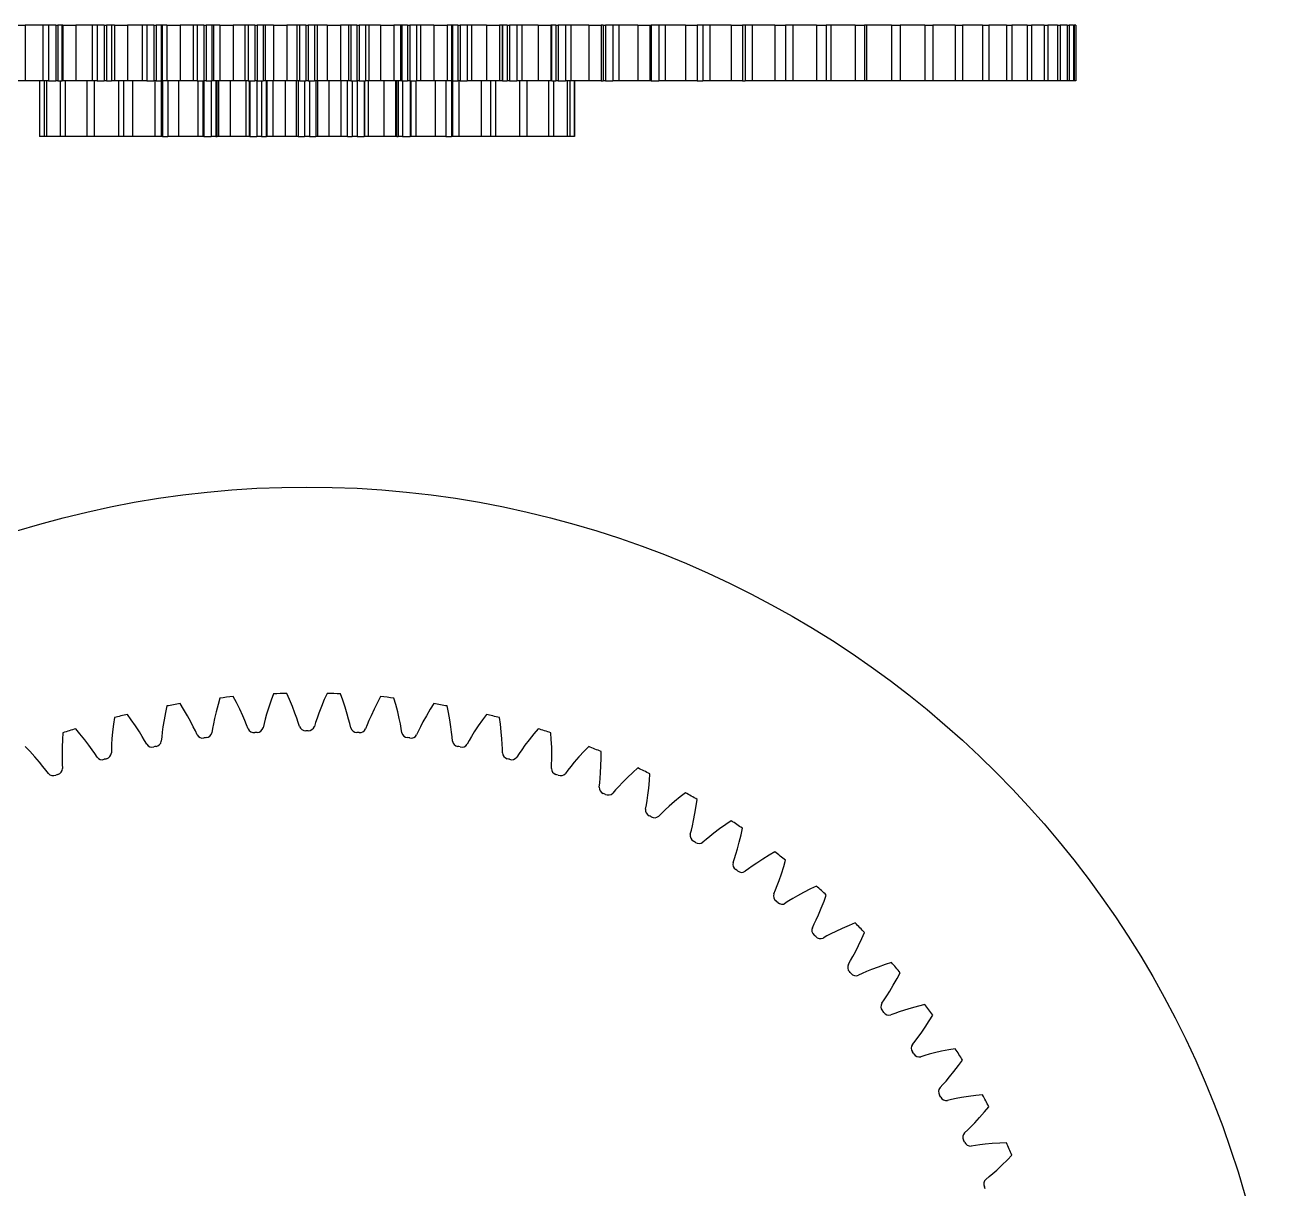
# Model space of a CAD drawing. Extents: x -49 to 4846, y -968 to 1090.
# Drawn here: x 75.4 to 301, y 90.1 to 299 of the extents above; entities that cross this region are included whole.
import ezdxf

# ---------------------------------------------------------------- set-up
doc = ezdxf.new("R2010")
doc.units = 0
doc.layers.get('0').update_dxf_attribs({"linetype": 'CONTINUOUS'})
doc.layers.add('OUTLINE', color=7, linetype='CONTINUOUS')

msp = doc.modelspace()

# ---------------------------------------------------------------- linework, layer by layer
at = {"color": 1}
for p, q in [((73.179733, 299.049135), (75.414539, 299.049135)), ((78.614457, 299.049135), (75.414539, 299.049135)), ((75.414539, 299.049135), (75.414539, 289.049135)), ((79.593181, 299.049135), (78.614457, 299.049135)), ((78.614457, 299.049135), (78.614457, 289.049135)), ((80.902694, 299.049135), (79.593181, 299.049135)), ((79.593181, 299.049135), (79.593181, 289.049135)), ((80.902694, 299.049135), (81.299018, 299.049135)), ((80.902694, 299.049135), (80.902694, 289.049135)), ((82.032748, 299.049135), (81.299018, 299.049135)), ((81.299018, 299.049135), (81.299018, 289.049135)), ((82.032749, 289.049135), (82.032748, 299.049135)), ((82.201994, 299.049135), (82.032748, 299.049135)), ((82.201994, 299.049135), (84.494341, 299.049135)), ((82.201994, 299.049135), (82.201994, 289.049135)), ((87.438107, 299.049135), (84.494341, 299.049135)), ((84.494341, 299.049135), (84.494341, 289.049135)), ((88.326492, 299.049135), (87.438107, 299.049135)), ((87.438107, 299.049135), (87.438107, 289.049135)), ((89.610875, 299.049135), (88.326492, 299.049135)), ((88.326492, 299.049135), (88.326492, 289.049135)), ((89.610875, 299.049135), (90.016296, 299.049135)), ((89.610875, 299.049135), (89.610875, 289.049135)), ((90.890846, 299.049135), (90.016296, 299.049135)), ((90.016296, 299.049135), (90.016296, 289.049135)), ((90.94152, 299.049135), (90.890846, 299.049135)), ((90.890846, 299.049135), (90.890846, 289.049135)), ((91.43759, 299.049135), (90.94152, 299.049135)), ((90.94152, 299.049135), (90.94152, 289.049135)), ((91.43759, 299.049135), (93.77631, 299.049135)), ((91.43759, 299.049135), (91.43759, 289.049135)), ((96.449582, 299.049135), (93.77631, 299.049135)), ((93.77631, 299.049135), (93.77631, 289.049135)), ((97.2433, 299.049135), (96.449582, 299.049135)), ((96.449582, 299.049135), (96.449582, 289.049135)), ((98.496296, 299.049135), (97.2433, 299.049135)), ((97.2433, 299.049135), (97.2433, 289.049135)), ((98.496296, 299.049135), (98.908839, 299.049135)), ((98.496296, 299.049135), (98.496296, 289.049135)), ((99.852701, 299.049135), (98.908839, 299.049135)), ((98.908839, 299.049135), (98.908839, 289.049135)), ((100.014538, 299.049135), (99.852701, 299.049135)), ((99.852701, 299.049135), (99.852701, 289.049135)), ((100.841527, 299.049135), (100.014538, 299.049135)), ((100.014538, 299.049135), (100.014538, 289.049135)), ((100.841527, 299.049135), (103.215225, 299.049135)), ((100.841527, 299.049135), (100.841527, 289.049135)), ((105.60498, 299.049135), (103.215225, 299.049135)), ((103.215225, 299.049135), (103.215225, 289.049135)), ((106.300164, 299.049135), (105.60498, 299.049135)), ((105.60498, 299.049135), (105.60498, 289.049135)), ((107.515669, 299.049135), (106.300164, 299.049135)), ((106.300164, 299.049135), (106.300164, 289.049135)), ((107.515669, 299.049135), (107.933323, 299.049135)), ((107.515669, 299.049135), (107.515669, 289.049135)), ((108.941899, 299.049135), (107.933323, 299.049135)), ((107.933323, 299.049135), (107.933323, 289.049135)), ((109.21411, 299.049135), (108.941899, 299.049135)), ((108.941899, 299.049135), (108.941899, 289.049135)), ((110.367989, 299.049135), (109.21411, 299.049135)), ((109.21411, 299.049135), (109.21411, 289.049135)), ((110.367989, 299.049135), (112.765101, 299.049135)), ((110.367989, 299.049135), (110.367989, 289.049135)), ((114.859696, 299.049135), (112.765101, 299.049135)), ((112.765101, 299.049135), (112.765101, 289.049135)), ((115.452959, 299.049135), (114.859696, 299.049135)), ((114.859696, 299.049135), (114.859696, 289.049135)), ((116.625051, 299.049135), (115.452959, 299.049135)), ((115.452959, 299.049135), (115.452959, 289.049135)), ((116.625051, 299.049135), (117.045782, 299.049135)), ((116.625051, 299.049135), (116.625051, 289.049135)), ((118.114158, 299.049135), (117.045782, 299.049135)), ((117.045782, 299.049135), (117.045782, 289.049135)), ((118.495417, 299.049135), (118.114158, 299.049135)), ((118.114158, 299.049135), (118.114158, 289.049135)), ((119.970565, 299.049135), (118.495417, 299.049135)), ((118.495417, 299.049135), (118.495417, 289.049135)), ((119.970565, 299.049135), (122.379413, 299.049135)), ((119.970565, 299.049135), (119.970565, 289.049135)), ((124.168642, 299.049135), (122.379413, 299.049135)), ((122.379413, 299.049135), (122.379413, 289.049135)), ((124.657094, 299.049135), (124.168642, 299.049135)), ((124.168642, 299.049135), (124.168642, 289.049135)), ((125.780062, 299.049135), (124.657094, 299.049135)), ((124.657094, 299.049135), (124.657094, 289.049135)), ((125.780062, 299.049135), (126.201821, 299.049135)), ((125.780062, 299.049135), (125.780062, 289.049135)), ((127.324792, 299.049135), (126.201821, 299.049135)), ((126.201821, 299.049135), (126.201821, 289.049135)), ((127.813241, 299.049135), (127.324792, 299.049135)), ((127.324792, 299.049135), (127.324792, 289.049135)), ((129.602471, 299.049135), (127.813241, 299.049135)), ((127.813241, 299.049135), (127.813241, 289.049135)), ((129.602471, 299.049135), (132.011319, 299.049135)), ((129.602471, 299.049135), (129.602471, 289.049135)), ((133.486467, 299.049135), (132.011319, 299.049135)), ((132.011319, 299.049135), (132.011319, 289.049135)), ((133.867728, 299.049135), (133.486467, 299.049135)), ((133.486467, 299.049135), (133.486467, 289.049135)), ((134.936102, 299.049135), (133.867728, 299.049135)), ((133.867728, 299.049135), (133.867728, 289.049135)), ((134.936102, 299.049135), (135.356833, 299.049135)), ((134.936102, 299.049135), (134.936102, 289.049135)), ((136.528927, 299.049135), (135.356833, 299.049135)), ((135.356833, 299.049135), (135.356833, 289.049135)), ((137.122188, 299.049135), (136.528927, 299.049135)), ((136.528927, 299.049135), (136.528927, 289.049135)), ((139.216782, 299.049135), (137.122188, 299.049135)), ((137.122188, 299.049135), (137.122188, 289.049135)), ((139.216782, 299.049135), (141.613895, 299.049135)), ((139.216782, 299.049135), (139.216782, 289.049135)), ((142.767774, 299.049135), (141.613895, 299.049135)), ((141.613895, 299.049135), (141.613895, 289.049135)), ((143.039986, 299.049135), (142.767774, 299.049135)), ((142.767774, 299.049135), (142.767774, 289.049135)), ((144.048561, 299.049135), (143.039986, 299.049135)), ((143.039986, 299.049135), (143.039986, 289.049135)), ((144.048561, 299.049135), (144.466215, 299.049135)), ((144.048561, 299.049135), (144.048561, 289.049135)), ((145.681723, 299.049135), (144.466215, 299.049135)), ((144.466215, 299.049135), (144.466215, 289.049135)), ((146.376904, 299.049135), (145.681723, 299.049135)), ((145.681723, 299.049135), (145.681723, 289.049135)), ((148.766659, 299.049135), (146.376904, 299.049135)), ((146.376904, 299.049135), (146.376904, 289.049135)), ((148.766659, 299.049135), (151.140357, 299.049135)), ((148.766659, 299.049135), (148.766659, 289.049135)), ((151.967346, 299.049135), (151.140357, 299.049135)), ((151.140357, 299.049135), (151.140357, 289.049135)), ((152.129184, 299.049135), (151.967346, 299.049135)), ((151.967346, 299.049135), (151.967346, 289.049135)), ((153.073045, 299.049135), (152.129184, 299.049135)), ((152.129184, 299.049135), (152.129184, 289.049135)), ((152.150139, 298.276919), (152.150139, 279.049135)), ((153.073045, 299.049135), (153.485587, 299.049135)), ((153.073045, 299.049135), (153.073045, 289.049135)), ((154.738587, 299.049135), (153.485587, 299.049135)), ((153.485587, 299.049135), (153.485587, 289.049135)), ((155.532302, 299.049135), (154.738587, 299.049135)), ((154.738587, 299.049135), (154.738587, 289.049135)), ((158.205574, 299.049135), (155.532302, 299.049135)), ((155.532302, 299.049135), (155.532302, 289.049135)), ((158.205574, 299.049135), (160.544294, 299.049135)), ((158.205574, 299.049135), (158.205574, 289.049135)), ((161.040364, 299.049135), (160.544294, 299.049135)), ((160.544294, 299.049135), (160.544294, 289.049135)), ((161.091038, 299.049135), (161.040364, 299.049135)), ((161.040364, 299.049135), (161.040364, 289.049135)), ((161.965588, 299.049135), (161.091038, 299.049135)), ((161.091038, 299.049135), (161.091038, 289.049135)), ((161.965588, 299.049135), (162.371008, 299.049135)), ((161.965588, 299.049135), (161.965588, 289.049135)), ((163.655395, 299.049135), (162.371008, 299.049135)), ((162.371008, 299.049135), (162.371008, 289.049135)), ((164.543777, 299.049135), (163.655395, 299.049135)), ((163.655395, 299.049135), (163.655395, 289.049135)), ((167.487543, 299.049135), (164.543777, 299.049135)), ((164.543777, 299.049135), (164.543777, 289.049135)), ((167.487543, 299.049135), (169.77989, 299.049135)), ((167.487543, 299.049135), (167.487543, 289.049135)), ((169.949135, 299.049135), (169.77989, 299.049135)), ((169.77989, 299.049135), (169.77989, 289.049135)), ((169.949135, 289.049135), (169.949135, 299.049135)), ((170.682866, 299.049135), (169.949135, 299.049135)), ((170.682866, 299.049135), (171.079189, 299.049135)), ((170.682866, 299.049135), (170.682866, 289.049135)), ((172.388706, 299.049135), (171.079189, 299.049135)), ((171.079189, 299.049135), (171.079189, 289.049135)), ((173.367427, 299.049135), (172.388706, 299.049135)), ((172.388706, 299.049135), (172.388706, 289.049135)), ((173.367426, 299.049135), (173.367426, 289.049135)), ((176.567345, 299.049135), (173.367427, 299.049135)), ((176.567345, 299.049135), (178.802151, 299.049135)), ((176.567345, 299.049135), (176.567345, 289.049135)), ((179.182409, 299.049135), (178.802151, 299.049135)), ((178.802151, 299.049135), (178.802151, 289.049135)), ((179.182409, 299.049135), (179.567705, 299.049135)), ((179.182409, 299.049135), (179.182409, 289.049135)), ((180.895972, 299.049135), (179.567705, 299.049135)), ((179.567705, 299.049135), (179.567705, 289.049135)), ((181.960263, 299.049135), (180.895972, 299.049135)), ((180.895972, 299.049135), (180.895972, 289.049135)), ((185.400743, 299.049135), (181.960263, 299.049135)), ((181.960263, 299.049135), (181.960263, 289.049135)), ((185.400743, 299.049135), (187.567121, 299.049135)), ((185.400743, 299.049135), (185.400743, 289.049135)), ((187.567121, 299.049135), (187.7952, 299.049135)), ((187.567121, 299.049135), (187.567121, 289.049135)), ((189.135746, 299.049135), (187.7952, 299.049135)), ((187.7952, 299.049135), (187.7952, 289.049135)), ((190.280422, 299.049135), (189.135746, 299.049135)), ((189.135746, 299.049135), (189.135746, 289.049135)), ((193.944703, 299.049135), (190.280422, 299.049135)), ((190.280422, 299.049135), (190.280422, 289.049135)), ((193.944703, 299.049135), (196.032098, 299.049135)), ((193.944703, 299.049135), (193.944703, 289.049135)), ((197.067885, 299.049135), (196.032098, 299.049135)), ((196.032098, 299.049135), (196.032098, 289.049135)), ((198.28737, 299.049135), (197.067885, 299.049135)), ((197.067885, 299.049135), (197.067885, 289.049135)), ((198.287369, 299.049135), (198.287369, 289.049135)), ((202.157599, 299.049135), (198.28737, 299.049135)), ((202.157599, 299.049135), (204.155842, 299.049135)), ((202.157599, 299.049135), (202.157599, 289.049135)), ((204.653744, 299.049135), (204.155842, 299.049135)), ((204.155842, 299.049135), (204.155842, 289.049135)), ((205.942096, 299.049135), (204.653744, 299.049135)), ((204.653744, 299.049135), (204.653744, 289.049135)), ((209.999419, 299.049135), (205.942096, 299.049135)), ((205.942096, 299.049135), (205.942096, 289.049135)), ((209.999419, 299.049135), (211.898774, 299.049135)), ((209.999419, 299.049135), (209.999419, 289.049135)), ((213.207309, 299.049135), (211.898774, 299.049135)), ((211.898774, 299.049135), (211.898774, 289.049135)), ((213.207308, 299.049135), (213.207308, 289.049135)), ((217.431958, 299.049135), (213.207309, 299.049135)), ((217.431958, 299.049135), (219.223172, 299.049135)), ((217.431958, 299.049135), (217.431958, 289.049135)), ((220.047612, 299.049135), (219.223172, 299.049135)), ((219.223172, 299.049135), (219.223172, 289.049135)), ((224.419005, 299.049135), (220.047612, 299.049135)), ((220.047612, 299.049135), (220.047612, 289.049135)), ((224.419005, 299.049135), (226.093351, 299.049135)), ((224.419005, 299.049135), (224.419005, 289.049135)), ((226.42968, 299.049135), (226.093351, 299.049135)), ((226.093351, 299.049135), (226.093351, 289.049135)), ((230.926521, 299.049135), (226.42968, 299.049135)), ((226.42968, 299.049135), (226.42968, 289.049135)), ((230.926521, 299.049135), (232.475842, 299.049135)), ((230.926521, 299.049135), (230.926521, 289.049135)), ((236.922801, 299.049135), (232.475842, 299.049135)), ((232.475842, 299.049135), (232.475842, 289.049135)), ((236.922801, 299.049135), (238.339549, 299.049135)), ((236.922801, 299.049135), (236.922801, 289.049135)), ((242.378632, 299.049135), (238.339549, 299.049135)), ((238.339549, 299.049135), (238.339549, 289.049135)), ((242.378632, 299.049135), (243.655905, 299.049135)), ((242.378632, 299.049135), (242.378632, 289.049135)), ((247.267435, 299.049135), (243.655905, 299.049135)), ((243.655905, 299.049135), (243.655905, 289.049135)), ((247.267435, 299.049135), (248.399009, 299.049135)), ((247.267435, 299.049135), (247.267435, 289.049135)), ((251.56539, 299.049135), (248.399009, 299.049135)), ((248.399009, 299.049135), (248.399009, 289.049135)), ((251.56539, 299.049135), (252.545754, 299.049135)), ((251.56539, 299.049135), (251.56539, 289.049135)), ((255.251559, 299.049135), (252.545754, 299.049135)), ((252.545754, 299.049135), (252.545754, 289.049135)), ((255.251559, 299.049135), (256.075936, 299.049135)), ((255.251559, 299.049135), (255.251559, 289.049135)), ((258.307984, 299.049135), (256.075936, 299.049135)), ((256.075936, 299.049135), (256.075936, 289.049135)), ((258.307984, 299.049135), (258.972357, 299.049135)), ((258.307984, 299.049135), (258.307984, 289.049135)), ((260.719773, 299.049135), (258.972357, 299.049135)), ((258.972357, 299.049135), (258.972357, 289.049135)), ((260.719773, 299.049135), (261.220906, 299.049135)), ((260.719773, 299.049135), (260.719773, 289.049135)), ((262.475177, 299.049135), (261.220906, 299.049135)), ((261.220906, 299.049135), (261.220906, 289.049135)), ((262.475177, 299.049135), (262.810628, 299.049135)), ((262.475177, 299.049135), (262.475177, 289.049135)), ((263.565643, 299.049135), (262.810628, 299.049135)), ((262.810628, 299.049135), (262.810628, 289.049135)), ((263.565643, 299.049135), (263.733778, 299.049135)), ((263.565643, 299.049135), (263.565643, 289.049135)), ((263.985859, 299.049135), (263.733778, 299.049135)), ((263.733778, 299.049135), (263.733778, 289.049135)), ((263.985859, 299.049135), (263.991122, 299.049135)), ((263.985859, 299.049135), (263.985859, 289.049135)), ((263.991122, 299.049135), (263.991122, 289.049135)), ((75.414539, 289.049135), (73.179733, 289.049135)), ((78.614457, 289.049135), (75.414539, 289.049135)), ((77.987909, 289.049135), (77.987909, 279.049135)), ((77.987909, 289.049135), (77.987909, 279.049135)), ((78.000629, 289.049135), (78.000629, 279.049135)), ((78.000629, 289.049135), (78.000629, 279.049135)), ((79.593181, 289.049135), (78.614457, 289.049135)), ((78.8196, 289.049135), (78.8196, 279.049135)), ((78.8196, 289.049135), (78.8196, 279.049135)), ((79.279064, 289.049135), (79.279064, 279.049135)), ((79.279064, 289.049135), (79.279064, 279.049135)), ((79.593181, 289.049135), (80.902694, 289.049135)), ((81.299018, 289.049135), (80.902694, 289.049135)), ((81.299018, 289.049135), (82.032749, 289.049135)), ((81.700185, 289.049135), (81.700185, 279.049135)), ((81.700185, 289.049135), (81.700185, 279.049135)), ((82.201994, 289.049135), (82.032749, 289.049135)), ((84.494341, 289.049135), (82.201994, 289.049135)), ((82.599033, 289.049135), (82.599033, 279.049135)), ((82.599033, 289.049135), (82.599033, 279.049135)), ((87.438107, 289.049135), (84.494341, 289.049135)), ((86.516489, 289.049135), (86.516489, 279.049135)), ((86.516489, 289.049135), (86.516489, 279.049135)), ((88.326492, 289.049135), (87.438107, 289.049135)), ((87.815436, 289.049135), (87.815436, 279.049135)), ((87.815436, 289.049135), (87.815436, 279.049135)), ((88.326492, 289.049135), (89.610875, 289.049135)), ((90.016296, 289.049135), (89.610875, 289.049135)), ((90.016296, 289.049135), (90.890846, 289.049135)), ((90.94152, 289.049135), (90.890846, 289.049135)), ((91.43759, 289.049135), (90.94152, 289.049135)), ((93.77631, 289.049135), (91.43759, 289.049135)), ((92.16238, 289.049135), (92.16238, 279.049135)), ((92.16238, 289.049135), (92.16238, 279.049135)), ((93.058016, 289.049135), (93.058016, 279.049135)), ((93.058016, 289.049135), (93.058016, 279.049135)), ((96.449582, 289.049135), (93.77631, 289.049135)), ((94.700292, 289.049135), (94.700292, 279.049135)), ((94.700292, 289.049135), (94.700292, 279.049135)), ((97.2433, 289.049135), (96.449582, 289.049135)), ((97.2433, 289.049135), (98.496296, 289.049135)), ((98.908839, 289.049135), (98.496296, 289.049135)), ((98.696048, 289.049135), (98.696048, 279.049135)), ((98.696048, 289.049135), (98.696048, 279.049135)), ((98.908839, 289.049135), (99.852701, 289.049135)), ((99.831744, 289.820672), (99.831744, 279.049135)), ((99.831744, 289.049135), (99.831744, 279.049135)), ((100.014538, 289.049135), (99.852701, 289.049135)), ((100.841527, 289.049135), (100.014538, 289.049135)), ((100.048884, 289.049135), (100.048884, 279.049135)), ((100.048884, 289.049135), (100.048884, 279.049135)), ((103.215225, 289.049135), (100.841527, 289.049135)), ((101.03887, 289.049135), (101.03887, 279.049135)), ((101.03887, 289.049135), (101.03887, 279.049135)), ((102.9527, 289.049135), (102.9527, 279.049135)), ((102.9527, 289.049135), (102.9527, 279.049135)), ((105.60498, 289.049135), (103.215225, 289.049135)), ((106.300164, 289.049135), (105.60498, 289.049135)), ((106.300164, 289.049135), (107.515669, 289.049135)), ((106.422634, 289.049135), (106.422634, 279.049135)), ((106.422634, 289.049135), (106.422634, 279.049135)), ((107.327509, 289.049135), (107.327509, 279.049135)), ((107.327509, 289.049135), (107.327509, 279.049135)), ((107.483194, 289.049135), (107.483194, 279.049135)), ((107.483194, 289.049135), (107.483194, 279.049135)), ((107.933323, 289.049135), (107.515669, 289.049135)), ((107.933323, 289.049135), (108.941899, 289.049135)), ((108.802818, 289.049135), (108.802818, 279.049135)), ((108.802818, 289.049135), (108.802818, 279.049135)), ((109.21411, 289.049135), (108.941899, 289.049135)), ((110.367989, 289.049135), (109.21411, 289.049135)), ((109.625291, 289.049135), (109.625291, 279.049135)), ((109.625291, 289.049135), (109.625291, 279.049135)), ((109.86665, 279.049135), (109.866649, 289.049135)), ((109.86665, 279.049135), (109.86665, 289.049135)), ((110.110249, 289.049135), (110.110249, 279.049135)), ((110.110249, 289.049135), (110.110249, 279.049135)), ((112.765101, 289.049135), (110.367989, 289.049135)), ((112.21199, 289.049135), (112.21199, 279.049135)), ((112.21199, 289.049135), (112.21199, 279.049135)), ((114.859696, 289.049135), (112.765101, 289.049135)), ((115.452959, 289.049135), (114.859696, 289.049135)), ((115.004449, 289.049135), (115.004449, 279.049135)), ((115.004449, 289.049135), (115.004449, 279.049135)), ((115.452959, 289.049135), (116.625051, 289.049135)), ((115.638956, 289.049135), (115.638956, 279.049135)), ((115.638956, 289.049135), (115.638956, 279.049135)), ((115.726381, 289.049135), (115.726381, 279.049135)), ((115.726381, 289.049135), (115.726381, 279.049135)), ((117.045782, 289.049135), (116.625051, 289.049135)), ((116.974778, 289.049135), (116.974778, 279.049135)), ((116.974778, 289.049135), (116.974778, 279.049135)), ((117.045782, 289.049135), (118.114158, 289.049135)), ((117.855413, 289.049135), (117.855413, 279.049135)), ((117.855413, 289.049135), (117.855413, 279.049135)), ((118.495417, 289.049135), (118.114158, 289.049135)), ((119.970565, 289.049135), (118.495417, 289.049135)), ((118.719417, 279.049135), (118.719417, 289.049135)), ((118.719417, 279.049135), (118.719417, 289.049135)), ((118.769369, 289.049135), (118.769369, 279.049135)), ((118.769369, 289.049135), (118.769369, 279.049135)), ((119.875691, 289.049135), (119.875691, 279.049135)), ((119.875691, 289.049135), (119.875691, 279.049135)), ((122.379413, 289.049135), (119.970565, 289.049135)), ((122.073485, 289.049135), (122.073485, 279.049135)), ((122.073485, 289.049135), (122.073485, 279.049135)), ((124.168642, 289.049135), (122.379413, 289.049135)), ((124.066427, 289.049135), (124.066427, 279.049135)), ((124.066427, 289.049135), (124.066427, 279.049135)), ((124.657094, 289.049135), (124.168642, 289.049135)), ((124.402834, 289.049135), (124.402834, 279.049135)), ((124.402834, 289.049135), (124.402834, 279.049135)), ((124.418179, 289.049135), (124.418179, 279.049135)), ((124.418179, 289.049135), (124.418179, 279.049135)), ((124.657094, 289.049135), (125.780062, 289.049135)), ((125.540787, 289.049135), (125.540787, 279.049135)), ((125.540787, 289.049135), (125.540787, 279.049135)), ((126.201821, 289.049135), (125.780062, 289.049135)), ((126.201821, 289.049135), (127.324792, 289.049135)), ((126.441096, 289.049135), (126.441096, 279.049135)), ((126.441096, 289.049135), (126.441096, 279.049135)), ((127.813241, 289.049135), (127.324792, 289.049135)), ((127.563705, 289.049135), (127.563705, 279.049135)), ((127.563705, 289.049135), (127.563705, 279.049135)), ((127.57905, 289.049135), (127.57905, 279.049135)), ((127.57905, 289.049135), (127.57905, 279.049135)), ((129.602471, 289.049135), (127.813241, 289.049135)), ((127.915456, 289.049135), (127.915456, 279.049135)), ((127.915456, 289.049135), (127.915456, 279.049135)), ((132.011319, 289.049135), (129.602471, 289.049135)), ((129.908398, 289.049135), (129.908398, 279.049135)), ((129.908398, 289.049135), (129.908398, 279.049135)), ((133.486467, 289.049135), (132.011319, 289.049135)), ((132.106193, 289.049135), (132.106193, 279.049135)), ((132.106193, 289.049135), (132.106193, 279.049135)), ((133.212515, 289.049135), (133.212515, 279.049135)), ((133.212515, 289.049135), (133.212515, 279.049135)), ((133.867728, 289.049135), (133.486467, 289.049135)), ((133.867728, 289.049135), (134.936102, 289.049135)), ((134.126471, 289.049135), (134.126471, 279.049135)), ((134.126471, 289.049135), (134.126471, 279.049135)), ((135.356833, 289.049135), (134.936102, 289.049135)), ((135.007106, 289.049135), (135.007106, 279.049135)), ((135.007106, 289.049135), (135.007106, 279.049135)), ((135.356833, 289.049135), (136.528927, 289.049135)), ((136.255503, 289.049135), (136.255503, 279.049135)), ((136.255503, 289.049135), (136.255503, 279.049135)), ((136.342928, 289.049135), (136.342928, 279.049135)), ((136.342928, 289.049135), (136.342928, 279.049135)), ((137.122188, 289.049135), (136.528927, 289.049135)), ((136.977433, 289.049135), (136.977433, 279.049135)), ((136.977433, 289.049135), (136.977433, 279.049135)), ((139.216783, 289.049135), (137.122188, 289.049135)), ((141.613895, 289.049135), (139.216782, 289.049135)), ((139.769894, 289.049135), (139.769894, 279.049135)), ((139.769894, 289.049135), (139.769894, 279.049135)), ((142.767774, 289.049135), (141.613895, 289.049135)), ((141.871634, 289.049135), (141.871634, 279.049135)), ((141.871634, 289.049135), (141.871634, 279.049135)), ((142.115234, 279.049135), (142.115234, 289.049135)), ((142.115234, 279.049135), (142.115234, 289.049135)), ((142.356593, 289.049135), (142.356593, 279.049135)), ((142.356593, 289.049135), (142.356593, 279.049135)), ((143.039986, 289.049135), (142.767774, 289.049135)), ((143.039986, 289.049135), (144.048561, 289.049135)), ((143.179066, 289.049135), (143.179066, 279.049135)), ((143.179066, 289.049135), (143.179066, 279.049135)), ((144.466215, 289.049135), (144.048561, 289.049135)), ((144.466215, 289.049135), (145.681723, 289.049135)), ((144.49869, 289.049135), (144.49869, 279.049135)), ((144.49869, 289.049135), (144.49869, 279.049135)), ((144.654374, 289.049135), (144.654374, 279.049135)), ((144.654374, 289.049135), (144.654374, 279.049135)), ((145.559248, 289.049135), (145.559248, 279.049135)), ((145.559248, 289.049135), (145.559248, 279.049135)), ((146.376904, 289.049135), (145.681723, 289.049135)), ((148.766659, 289.049135), (146.376904, 289.049135)), ((151.140357, 289.049135), (148.766659, 289.049135)), ((149.029183, 289.049135), (149.029183, 279.049135)), ((149.029183, 289.049135), (149.029183, 279.049135)), ((150.943013, 289.049135), (150.943013, 279.049135)), ((150.943013, 289.049135), (150.943013, 279.049135)), ((151.967346, 289.049135), (151.140357, 289.049135)), ((151.933, 289.049135), (151.933, 279.049135)), ((151.933, 289.049135), (151.933, 279.049135)), ((152.129184, 289.049135), (151.967346, 289.049135)), ((152.129184, 289.049135), (153.073045, 289.049135)), ((152.150139, 289.049135), (152.150139, 279.049135)), ((153.485587, 289.049135), (153.073045, 289.049135)), ((153.285833, 289.049135), (153.285833, 279.049135)), ((153.285833, 289.049135), (153.285833, 279.049135)), ((153.485587, 289.049135), (154.738587, 289.049135)), ((155.532302, 289.049135), (154.738587, 289.049135)), ((158.205574, 289.049135), (155.532302, 289.049135)), ((157.281591, 289.049135), (157.281591, 279.049135)), ((157.281591, 289.049135), (157.281591, 279.049135)), ((160.544294, 289.049135), (158.205574, 289.049135)), ((158.923867, 289.049135), (158.923867, 279.049135)), ((158.923867, 289.049135), (158.923867, 279.049135)), ((159.819501, 289.049135), (159.819501, 279.049135)), ((159.819501, 289.049135), (159.819501, 279.049135)), ((161.040364, 289.049135), (160.544294, 289.049135)), ((161.091038, 289.049135), (161.040364, 289.049135)), ((161.091038, 289.049135), (161.965588, 289.049135)), ((162.371008, 289.049135), (161.965588, 289.049135)), ((162.371008, 289.049135), (163.655395, 289.049135)), ((164.543777, 289.049135), (163.655395, 289.049135)), ((164.166447, 289.049135), (164.166447, 279.049135)), ((164.166447, 289.049135), (164.166447, 279.049135)), ((167.487543, 289.049135), (164.543777, 289.049135)), ((165.465394, 289.049135), (165.465394, 279.049135)), ((165.465394, 289.049135), (165.465394, 279.049135)), ((169.77989, 289.049135), (167.487543, 289.049135)), ((169.382851, 289.049135), (169.382851, 279.049135)), ((169.382851, 289.049135), (169.382851, 279.049135)), ((169.949135, 289.049135), (169.77989, 289.049135)), ((169.949135, 289.049135), (170.682866, 289.049135)), ((170.281698, 289.049135), (170.281698, 279.049135)), ((170.281698, 289.049135), (170.281698, 279.049135)), ((171.079189, 289.049135), (170.682866, 289.049135)), ((171.079189, 289.049135), (172.388706, 289.049135)), ((173.367427, 289.049135), (172.388706, 289.049135)), ((172.70282, 289.049135), (172.70282, 279.049135)), ((172.70282, 289.049135), (172.70282, 279.049135)), ((173.162284, 289.049135), (173.162284, 279.049135)), ((173.162284, 289.049135), (173.162284, 279.049135)), ((176.567345, 289.049135), (173.367426, 289.049135)), ((173.981255, 289.049135), (173.981255, 279.049135)), ((173.981255, 289.049135), (173.981255, 279.049135)), ((173.993975, 289.049135), (173.993975, 279.049135)), ((173.993975, 289.049135), (173.993975, 279.049135)), ((178.802151, 289.049135), (176.567345, 289.049135)), ((178.802151, 289.049135), (179.182409, 289.049135)), ((179.567705, 289.049135), (179.182409, 289.049135)), ((179.567705, 289.049135), (180.895972, 289.049135)), ((181.960263, 289.049135), (180.895972, 289.049135)), ((185.400743, 289.049135), (181.960263, 289.049135)), ((187.567121, 289.049135), (185.400743, 289.049135)), ((187.7952, 289.049135), (187.567121, 289.049135)), ((187.7952, 289.049135), (189.135746, 289.049135)), ((190.280422, 289.049135), (189.135746, 289.049135)), ((193.944703, 289.049135), (190.280422, 289.049135)), ((196.032098, 289.049135), (193.944703, 289.049135)), ((196.032098, 289.049135), (197.067885, 289.049135)), ((198.28737, 289.049135), (197.067885, 289.049135)), ((202.157599, 289.049135), (198.287369, 289.049135)), ((204.155842, 289.049135), (202.157599, 289.049135)), ((204.155842, 289.049135), (204.653744, 289.049135)), ((205.942096, 289.049135), (204.653744, 289.049135)), ((209.999419, 289.049135), (205.942096, 289.049135)), ((211.898774, 289.049135), (209.999419, 289.049135)), ((213.207309, 289.049135), (211.898774, 289.049135)), ((217.431958, 289.049135), (213.207308, 289.049135)), ((219.223172, 289.049135), (217.431958, 289.049135)), ((220.047612, 289.049135), (219.223172, 289.049135)), ((224.419005, 289.049135), (220.047612, 289.049135)), ((226.093351, 289.049135), (224.419005, 289.049135)), ((226.42968, 289.049135), (226.093351, 289.049135)), ((230.926521, 289.049135), (226.42968, 289.049135)), ((232.475842, 289.049135), (230.926521, 289.049135)), ((236.922801, 289.049135), (232.475842, 289.049135)), ((238.339549, 289.049135), (236.922801, 289.049135)), ((242.378633, 289.049135), (238.339549, 289.049135)), ((243.655905, 289.049135), (242.378632, 289.049135)), ((247.267435, 289.049135), (243.655905, 289.049135)), ((248.399009, 289.049135), (247.267435, 289.049135)), ((251.56539, 289.049135), (248.399009, 289.049135)), ((252.545754, 289.049135), (251.56539, 289.049135)), ((255.251559, 289.049135), (252.545754, 289.049135)), ((256.075936, 289.049135), (255.251559, 289.049135)), ((258.307984, 289.049135), (256.075936, 289.049135)), ((258.972357, 289.049135), (258.307984, 289.049135)), ((260.719773, 289.049135), (258.972357, 289.049135)), ((261.220906, 289.049135), (260.719773, 289.049135)), ((262.475177, 289.049135), (261.220906, 289.049135)), ((262.810628, 289.049135), (262.475177, 289.049135)), ((263.565643, 289.049135), (262.810628, 289.049135)), ((263.733778, 289.049135), (263.565643, 289.049135)), ((263.985859, 289.049135), (263.733778, 289.049135)), ((263.991122, 289.049135), (263.985859, 289.049135)), ((78.000629, 279.049135), (77.987909, 279.049135)), ((78.000629, 279.049135), (77.987909, 279.049135)), ((78.8196, 279.049135), (78.000629, 279.049135)), ((78.8196, 279.049135), (78.000629, 279.049135)), ((79.279064, 279.049135), (78.8196, 279.049135)), ((79.279064, 279.049135), (78.8196, 279.049135)), ((81.700185, 279.049135), (79.279064, 279.049135)), ((81.700185, 279.049135), (79.279064, 279.049135)), ((82.599033, 279.049135), (81.700185, 279.049135)), ((82.599033, 279.049135), (81.700185, 279.049135)), ((86.516489, 279.049135), (82.599033, 279.049135)), ((86.516489, 279.049135), (82.599033, 279.049135)), ((87.815436, 279.049135), (86.516489, 279.049135)), ((87.815436, 279.049135), (86.516489, 279.049135)), ((92.16238, 279.049135), (87.815436, 279.049135)), ((92.16238, 279.049135), (87.815436, 279.049135)), ((93.058016, 279.049135), (92.16238, 279.049135)), ((93.058016, 279.049135), (92.16238, 279.049135)), ((94.700292, 279.049135), (93.058016, 279.049135)), ((94.700292, 279.049135), (93.058016, 279.049135)), ((98.696048, 279.049135), (94.700292, 279.049135)), ((98.696048, 279.049135), (94.700292, 279.049135)), ((99.831749, 279.049135), (98.696048, 279.049135)), ((99.831749, 279.049135), (98.696048, 279.049135)), ((100.048884, 279.049135), (99.831744, 279.049135)), ((100.048884, 279.049135), (99.831744, 279.049135)), ((100.048884, 279.049135), (101.03887, 279.049135)), ((100.048884, 279.049135), (101.03887, 279.049135)), ((102.9527, 279.049135), (101.03887, 279.049135)), ((102.9527, 279.049135), (101.03887, 279.049135)), ((106.422634, 279.049135), (102.9527, 279.049135)), ((106.422634, 279.049135), (102.9527, 279.049135)), ((107.327513, 279.049135), (106.422634, 279.049135)), ((107.327513, 279.049135), (106.422634, 279.049135)), ((107.483194, 279.049135), (107.327509, 279.049135)), ((107.483194, 279.049135), (107.327509, 279.049135)), ((107.483194, 279.049135), (108.802818, 279.049135)), ((107.483194, 279.049135), (108.802818, 279.049135)), ((109.625291, 279.049135), (108.802818, 279.049135)), ((109.625291, 279.049135), (108.802818, 279.049135)), ((109.625291, 279.049135), (109.86665, 279.049135)), ((109.625291, 279.049135), (109.86665, 279.049135)), ((110.11025, 279.049135), (109.86665, 279.049135)), ((110.11025, 279.049135), (109.86665, 279.049135)), ((112.21199, 279.049135), (110.110249, 279.049135)), ((112.21199, 279.049135), (110.110249, 279.049135)), ((115.004449, 279.049135), (112.21199, 279.049135)), ((115.004449, 279.049135), (112.21199, 279.049135)), ((115.638958, 279.049135), (115.004449, 279.049135)), ((115.638958, 279.049135), (115.004449, 279.049135)), ((115.726381, 279.049135), (115.638956, 279.049135)), ((115.726381, 279.049135), (115.638956, 279.049135)), ((115.726381, 279.049135), (116.974778, 279.049135)), ((115.726381, 279.049135), (116.974778, 279.049135)), ((117.855413, 279.049135), (116.974778, 279.049135)), ((117.855413, 279.049135), (116.974778, 279.049135)), ((117.855413, 279.049135), (118.719417, 279.049135)), ((117.855413, 279.049135), (118.719417, 279.049135)), ((118.769369, 279.049135), (118.719417, 279.049135)), ((118.769369, 279.049135), (118.719417, 279.049135)), ((119.875691, 279.049135), (118.769369, 279.049135)), ((119.875691, 279.049135), (118.769369, 279.049135)), ((122.073485, 279.049135), (119.875691, 279.049135)), ((122.073485, 279.049135), (119.875691, 279.049135)), ((124.066427, 279.049135), (122.073485, 279.049135)), ((124.066427, 279.049135), (122.073485, 279.049135)), ((124.402834, 279.049135), (124.066427, 279.049135)), ((124.402834, 279.049135), (124.066427, 279.049135)), ((124.418179, 279.049135), (124.402834, 279.049135)), ((124.418179, 279.049135), (124.402834, 279.049135)), ((124.418179, 279.049135), (125.540787, 279.049135)), ((124.418179, 279.049135), (125.540787, 279.049135)), ((126.441096, 279.049135), (125.540787, 279.049135)), ((126.441096, 279.049135), (125.540787, 279.049135)), ((126.441096, 279.049135), (127.563705, 279.049135)), ((126.441096, 279.049135), (127.563705, 279.049135)), ((127.57905, 279.049135), (127.563705, 279.049135)), ((127.57905, 279.049135), (127.563705, 279.049135)), ((127.915458, 279.049135), (127.57905, 279.049135)), ((127.915458, 279.049135), (127.57905, 279.049135)), ((129.908399, 279.049135), (127.915456, 279.049135)), ((129.908399, 279.049135), (127.915456, 279.049135)), ((132.106193, 279.049135), (129.908398, 279.049135)), ((132.106193, 279.049135), (129.908398, 279.049135)), ((133.212515, 279.049135), (132.106193, 279.049135)), ((133.212515, 279.049135), (132.106193, 279.049135)), ((133.259375, 279.049135), (133.212515, 279.049135)), ((133.259375, 279.049135), (133.212515, 279.049135)), ((133.263364, 279.049135), (134.126471, 279.049135)), ((133.263364, 279.049135), (134.126471, 279.049135)), ((135.007106, 279.049135), (134.126471, 279.049135)), ((135.007106, 279.049135), (134.126471, 279.049135)), ((135.007106, 279.049135), (136.255503, 279.049135)), ((135.007106, 279.049135), (136.255503, 279.049135)), ((136.342928, 279.049135), (136.255503, 279.049135)), ((136.342928, 279.049135), (136.255503, 279.049135)), ((136.977435, 279.049135), (136.342928, 279.049135)), ((136.977435, 279.049135), (136.342928, 279.049135)), ((139.769895, 279.049135), (136.977433, 279.049135)), ((139.769895, 279.049135), (136.977433, 279.049135)), ((141.871634, 279.049135), (139.769894, 279.049135)), ((141.871634, 279.049135), (139.769894, 279.049135)), ((142.115234, 279.049135), (141.871634, 279.049135)), ((142.115234, 279.049135), (141.871634, 279.049135)), ((142.115234, 279.049135), (142.356593, 279.049135)), ((142.115234, 279.049135), (142.356593, 279.049135)), ((143.179066, 279.049135), (142.356593, 279.049135)), ((143.179066, 279.049135), (142.356593, 279.049135)), ((143.179066, 279.049135), (144.49869, 279.049135)), ((143.179066, 279.049135), (144.49869, 279.049135)), ((144.654374, 279.049135), (144.49869, 279.049135)), ((144.654374, 279.049135), (144.49869, 279.049135)), ((145.559251, 279.049135), (144.654374, 279.049135)), ((145.559251, 279.049135), (144.654374, 279.049135)), ((149.029185, 279.049135), (145.559248, 279.049135)), ((149.029185, 279.049135), (145.559248, 279.049135)), ((150.943013, 279.049135), (149.029183, 279.049135)), ((150.943013, 279.049135), (149.029183, 279.049135)), ((150.943013, 279.049135), (151.933, 279.049135)), ((150.943013, 279.049135), (151.933, 279.049135)), ((152.150139, 279.049135), (151.933, 279.049135)), ((152.150139, 279.049135), (151.933, 279.049135)), ((153.285837, 279.049135), (152.150139, 279.049135)), ((153.285837, 279.049135), (152.150139, 279.049135)), ((157.281592, 279.049135), (153.285833, 279.049135)), ((157.281592, 279.049135), (153.285833, 279.049135)), ((158.923867, 279.049135), (157.281591, 279.049135)), ((158.923867, 279.049135), (157.281591, 279.049135)), ((159.819505, 279.049135), (158.923867, 279.049135)), ((159.819505, 279.049135), (158.923867, 279.049135)), ((164.166449, 279.049135), (159.819501, 279.049135)), ((164.166449, 279.049135), (159.819501, 279.049135)), ((165.465394, 279.049135), (164.166447, 279.049135)), ((165.465394, 279.049135), (164.166447, 279.049135)), ((169.382852, 279.049135), (165.465394, 279.049135)), ((169.382852, 279.049135), (165.465394, 279.049135)), ((170.281698, 279.049135), (169.382851, 279.049135)), ((170.281698, 279.049135), (169.382851, 279.049135)), ((172.702821, 279.049135), (170.281698, 279.049135)), ((172.702821, 279.049135), (170.281698, 279.049135)), ((173.162284, 279.049135), (172.70282, 279.049135)), ((173.162284, 279.049135), (172.70282, 279.049135)), ((173.981256, 279.049135), (173.162284, 279.049135)), ((173.981256, 279.049135), (173.162284, 279.049135)), ((173.993975, 279.049135), (173.981255, 279.049135)), ((173.993975, 279.049135), (173.981255, 279.049135)), ((110.367989, 178.209214), (110.039674, 177.067557)), ((113.323605, 177.412712), (112.765101, 178.461161)), ((119.970565, 178.965016), (119.563412, 177.849042)), ((122.86342, 177.964281), (122.379413, 179.049135)), ((129.602471, 179.049135), (129.118463, 177.964281)), ((132.418472, 177.849042), (132.011319, 178.965016)), ((139.216783, 178.461161), (138.658278, 177.412712)), ((141.942209, 177.067557), (141.613895, 178.209214)), ((100.841527, 176.785412), (100.59365, 175.623634)), ((103.845505, 176.197023), (103.215225, 177.203959)), ((104.540495, 175.022668), (103.845505, 176.197023)), ((110.039674, 177.067557), (109.69531, 175.74716)), ((113.934984, 176.192737), (113.323605, 177.412712)), ((114.472174, 175.043118), (113.934984, 176.192737)), ((119.12778, 176.555883), (118.755804, 175.342655)), ((119.563412, 177.849042), (119.12778, 176.555883)), ((123.388209, 176.70463), (122.86342, 177.964281)), ((123.843896, 175.520339), (123.388209, 176.70463)), ((128.593687, 176.70466), (128.137986, 175.520335)), ((129.118463, 177.964281), (128.593687, 176.70466)), ((132.854113, 176.555852), (132.418472, 177.849042)), ((133.226079, 175.342659), (132.854113, 176.555852)), ((138.046913, 176.192766), (137.509708, 175.043114)), ((138.658278, 177.412712), (138.046913, 176.192766)), ((142.286581, 175.747129), (141.942209, 177.067557)), ((148.136379, 176.197023), (147.441404, 175.022696)), ((148.766659, 177.203959), (148.136379, 176.197023)), ((151.388234, 175.623634), (151.140357, 176.785412)), ((91.43759, 174.700545), (91.271358, 173.524306)), ((94.475294, 174.323137), (93.77631, 175.283653)), ((95.250511, 173.200122), (94.475294, 174.323137)), ((100.342231, 174.282431), (100.142723, 173.029241)), ((100.59365, 175.623634), (100.342231, 174.282431)), ((105.15657, 173.913321), (104.540495, 175.022668)), ((105.60498, 173.056116), (105.15657, 173.913321)), ((109.408871, 174.51094), (109.21411, 173.563346)), ((109.69531, 175.74716), (109.408871, 174.51094)), ((114.859696, 174.156721), (114.472174, 175.043118)), ((115.173719, 173.394274), (114.859696, 174.156721)), ((118.495417, 174.410955), (118.290562, 173.612226)), ((118.755804, 175.342655), (118.495417, 174.410955)), ((124.168642, 174.609069), (123.843896, 175.520339)), ((124.428715, 173.826574), (124.168642, 174.609069)), ((124.657094, 173.089481), (124.428715, 173.826574)), ((127.553169, 173.826575), (127.324792, 173.089486)), ((127.813241, 174.609069), (127.553169, 173.826575)), ((128.137986, 175.520335), (127.813241, 174.609068)), ((133.486467, 174.410955), (133.226079, 175.342659)), ((133.691322, 173.612225), (133.486467, 174.410955)), ((137.122188, 174.156721), (136.808165, 173.394275)), ((137.509708, 175.043114), (137.122188, 174.156721)), ((142.573012, 174.510943), (142.286581, 175.747129)), ((142.767774, 173.563346), (142.573012, 174.510943)), ((146.825312, 173.913318), (146.376904, 173.056115)), ((147.441404, 175.022696), (146.825312, 173.913318)), ((151.639658, 174.282399), (151.388234, 175.623634)), ((151.83916, 173.029245), (151.639658, 174.282399)), ((157.506589, 174.323137), (156.731391, 173.200149)), ((158.205574, 175.283653), (157.506589, 174.323137)), ((160.710525, 173.524306), (160.544294, 174.700545)), ((82.201994, 171.964772), (82.118217, 170.779802)), ((85.258625, 171.800183), (84.494341, 172.7096)), ((86.110291, 170.73398), (85.258625, 171.800183)), ((91.114109, 172.168833), (91.002506, 170.904778)), ((91.271358, 173.524306), (91.114109, 172.168833)), ((95.942468, 172.136453), (95.250511, 173.200122)), ((96.449582, 171.312615), (95.942468, 172.136453)), ((100.014538, 172.07037), (99.922838, 171.250903)), ((100.142723, 173.029241), (100.014538, 172.07037)), ((105.971424, 172.317431), (105.60498, 173.056116)), ((106.300164, 171.619296), (105.971424, 172.317431)), ((109.06547, 172.752272), (108.941899, 171.990573)), ((109.21411, 173.563346), (109.06547, 172.752272)), ((115.452959, 172.674908), (115.173719, 173.394274)), ((118.290562, 173.612226), (118.114158, 172.861002)), ((133.867728, 172.860997), (133.691322, 173.612225)), ((136.808165, 173.394275), (136.528927, 172.674913)), ((142.916413, 172.752271), (142.767774, 173.563346)), ((143.039986, 171.990568), (142.916413, 172.752271)), ((146.01046, 172.317432), (145.681723, 171.619301)), ((146.376904, 173.056116), (146.01046, 172.317432)), ((151.967346, 172.07037), (151.83916, 173.029245)), ((152.059046, 171.250902), (151.967346, 172.07037)), ((156.039413, 172.13645), (155.532302, 171.312615)), ((156.731391, 173.200149), (156.039413, 172.13645)), ((160.867778, 172.168801), (160.710525, 173.524306)), ((160.979377, 170.904782), (160.867778, 172.168801)), ((166.723259, 171.800183), (165.871613, 170.734005)), ((167.487543, 172.7096), (166.723259, 171.800183)), ((169.863666, 170.779802), (169.77989, 171.964772)), ((76.240399, 168.640452), (75.414539, 169.49434)), ((82.055904, 169.416662), (82.032749, 168.147901)), ((82.118217, 170.779802), (82.055904, 169.416662)), ((86.87476, 169.72117), (86.110291, 170.73398)), ((87.438107, 168.934713), (86.87476, 169.72117)), ((90.94152, 169.939301), (90.907207, 169.115434)), ((91.002506, 170.904778), (90.94152, 169.939301)), ((96.866661, 170.601292), (96.449582, 171.312615)), ((97.2433, 169.927789), (96.866661, 170.601292)), ((99.922838, 171.250903), (99.852701, 170.48244)), ((152.129184, 170.482434), (152.059046, 171.250902)), ((155.115223, 170.601293), (154.738587, 169.927794)), ((155.532302, 171.312615), (155.115223, 170.601293)), ((161.040364, 169.939301), (160.979377, 170.904782)), ((161.074677, 169.115433), (161.040364, 169.939301)), ((165.107121, 169.721167), (164.543777, 168.934713)), ((165.871613, 170.734005), (165.107121, 169.721167)), ((169.92598, 169.416629), (169.863666, 170.779802)), ((169.949135, 168.147905), (169.92598, 169.416629)), ((176.567345, 169.49434), (175.741484, 168.640452)), ((77.164365, 167.636255), (76.240399, 168.640452)), ((77.997623, 166.67924), (77.164365, 167.636255)), ((82.032749, 168.147901), (82.03926, 167.180522)), ((82.03926, 167.180522), (82.0625, 166.356268)), ((87.903789, 168.254217), (87.438107, 168.934714)), ((88.326492, 167.608628), (87.903789, 168.254217)), ((90.907207, 169.115434), (90.890846, 168.34395)), ((161.091038, 168.343944), (161.074677, 169.115433)), ((164.078095, 168.254218), (163.655395, 167.608632)), ((164.543777, 168.934714), (164.078095, 168.254218)), ((169.919383, 166.356267), (169.942624, 167.180522)), ((169.942624, 167.180522), (169.949135, 168.147905)), ((174.81754, 167.636279), (173.984259, 166.679236)), ((175.741484, 168.640452), (174.81754, 167.636279)), ((178.770136, 166.039294), (178.803064, 167.403493)), ((178.803064, 167.403493), (178.802151, 168.59142)), ((78.614457, 165.933995), (77.997623, 166.67924)), ((79.126474, 165.287641), (78.614457, 165.933996)), ((79.593181, 164.673111), (79.126474, 165.287641)), ((82.0625, 166.356268), (82.099995, 165.585522)), ((169.881889, 165.585516), (169.919383, 166.356267)), ((172.85541, 165.287642), (172.388706, 164.673115)), ((173.367427, 165.933996), (172.85541, 165.287642)), ((173.984259, 166.679236), (173.367426, 165.933995)), ((178.630756, 163.807472), (178.704732, 164.772045)), ((178.704732, 164.772045), (178.770136, 166.039294)), ((184.51733, 164.859338), (183.525589, 163.922062)), ((185.400743, 165.653537), (184.51733, 164.859338)), ((178.458907, 162.220589), (178.550075, 162.986847)), ((178.550075, 162.986847), (178.630756, 163.807472)), ((182.627578, 163.025478), (181.960263, 162.32508)), ((183.525589, 163.922062), (182.627578, 163.025478)), ((187.357157, 162.053248), (187.485166, 163.411827)), ((187.485166, 163.411827), (187.567121, 164.596924)), ((181.404406, 161.716018), (180.895972, 161.135543)), ((181.960263, 162.325081), (181.404406, 161.716018)), ((187.062432, 159.836586), (187.203514, 160.793649)), ((187.203514, 160.793649), (187.357157, 162.053248)), ((193.008042, 160.475263), (191.953335, 159.609451)), ((193.944703, 161.205904), (193.008042, 160.475263)), ((186.780306, 158.265556), (186.924704, 159.023588)), ((186.924704, 159.023588), (187.062432, 159.836586)), ((190.280422, 158.125551), (189.683433, 157.556746)), ((190.994969, 158.777692), (190.280422, 158.12555)), ((191.953335, 159.609451), (190.994969, 158.777692)), ((195.645207, 157.477912), (195.867675, 158.824253)), ((195.867675, 158.824253), (196.032098, 160.000746)), ((189.683433, 157.556746), (189.135746, 157.013152)), ((195.196574, 155.287209), (195.404073, 156.232099)), ((195.404073, 156.232099), (195.645207, 157.477912)), ((202.157599, 156.173108), (201.172252, 155.509585)), ((194.805546, 153.739686), (195.00247, 154.485798)), ((195.00247, 154.485798), (195.196574, 155.287209)), ((199.045667, 153.956575), (198.287369, 153.355865)), ((200.059719, 154.719455), (199.045667, 153.956575)), ((201.172252, 155.509585), (200.059719, 154.719455)), ((203.59391, 152.335576), (203.909751, 153.663118)), ((203.909751, 153.663118), (204.155842, 154.825276)), ((197.652157, 152.83009), (197.067885, 152.326026)), ((198.28737, 153.355866), (197.652157, 152.83009)), ((203.266459, 151.109618), (203.59391, 152.335576)), ((202.495528, 148.665028), (202.744018, 149.395586)), ((202.744018, 149.395586), (202.993554, 150.181504)), ((202.993554, 150.181504), (203.266459, 151.109618)), ((207.805248, 149.275897), (206.740449, 148.585612)), ((208.970187, 149.986496), (207.805248, 149.275897)), ((209.999419, 150.579669), (208.970187, 149.986496)), ((211.572215, 147.95357), (211.898774, 149.09573)), ((205.271755, 147.559079), (204.653744, 147.096998)), ((205.942096, 148.039263), (205.271755, 147.559079)), ((206.740449, 148.585612), (205.942096, 148.039263)), ((210.752367, 145.451164), (211.164538, 146.651294)), ((211.164538, 146.651294), (211.572215, 147.95357)), ((210.111633, 143.77775), (210.415384, 144.544347)), ((210.415384, 144.544347), (210.752367, 145.451164)), ((217.431958, 144.452838), (216.363856, 143.932905)), ((209.812788, 143.066305), (210.111633, 143.77775)), ((213.207309, 142.201644), (212.505104, 141.769391)), ((214.041828, 142.690973), (213.207308, 142.201644)), ((215.152185, 143.3053), (214.041828, 142.690973)), ((216.363856, 143.932905), (215.152185, 143.3053)), ((218.817735, 141.723423), (219.223172, 142.840021)), ((212.505104, 141.769391), (211.856366, 141.351546)), ((217.825325, 139.284302), (218.320209, 140.452757)), ((218.320209, 140.452757), (218.817735, 141.723423)), ((216.721675, 136.970795), (217.069421, 137.65966)), ((217.069421, 137.65966), (217.425907, 138.403202)), ((217.425907, 138.403202), (217.825325, 139.284302)), ((224.419005, 137.822463), (223.317236, 137.378305)), ((219.316965, 135.489233), (218.64066, 135.11766)), ((220.047612, 135.87145), (219.316965, 135.489233)), ((220.914233, 136.301374), (220.047612, 135.87145)), ((222.064737, 136.836749), (220.914233, 136.301374)), ((223.317236, 137.378305), (222.064737, 136.836749)), ((225.611012, 135.00303), (226.093351, 136.088627)), ((224.450876, 132.639078), (225.026061, 133.770165)), ((225.026061, 133.770165), (225.611012, 135.00303)), ((223.188532, 130.408193), (223.583483, 131.071123)), ((223.583483, 131.071123), (223.990968, 131.787986)), ((223.990968, 131.787986), (224.450876, 132.639078)), ((225.674152, 128.749202), (224.973574, 128.425711)), ((226.42968, 129.079521), (225.674152, 128.749202)), ((227.32418, 129.447945), (226.42968, 129.079521)), ((228.509228, 129.901761), (227.32418, 129.447945)), ((229.796453, 130.354627), (228.509228, 129.901761)), ((230.926521, 130.720848), (229.796453, 130.354627)), ((231.918951, 127.825133), (232.475842, 128.874439)), ((230.596739, 125.547867), (231.249424, 126.636076)), ((231.249424, 126.636076), (231.918951, 127.825133)), ((229.622085, 124.044237), (230.078582, 124.730929)), ((230.078582, 124.730929), (230.596739, 125.547867)), ((229.181852, 123.410473), (229.622085, 124.044237)), ((232.322421, 121.858946), (231.545691, 121.582135)), ((233.240442, 122.164075), (232.322421, 121.858946)), ((234.45426, 122.534121), (233.240442, 122.164075)), ((235.76994, 122.896092), (234.45426, 122.534121)), ((236.922801, 123.182591), (235.76994, 122.896092)), ((231.545691, 121.582135), (230.824255, 121.308301)), ((236.959978, 119.085244), (237.710818, 120.224702)), ((237.710818, 120.224702), (238.339549, 121.232605)), ((235.659092, 117.266412), (236.232974, 118.045215)), ((236.232974, 118.045215), (236.959978, 119.085244)), ((234.672436, 116.011725), (235.155806, 116.613237)), ((235.155806, 116.613237), (235.659092, 117.266412)), ((242.378633, 115.244418), (241.208594, 115.039036)), ((236.902979, 114.022948), (236.164198, 113.800106)), ((237.697126, 114.244903), (236.902979, 114.022948)), ((238.634195, 114.485251), (237.697126, 114.244903)), ((239.87087, 114.769724), (238.634195, 114.485251)), ((241.208594, 115.039036), (239.87087, 114.769724)), ((242.958398, 112.238764), (243.655905, 113.200354)), ((241.33212, 110.167676), (242.129903, 111.154458)), ((242.129903, 111.154458), (242.958398, 112.238764)), ((239.633535, 108.247997), (240.157686, 108.814325)), ((240.157686, 108.814325), (240.70531, 109.430802)), ((240.70531, 109.430802), (241.33212, 110.167676)), ((241.719914, 106.108469), (240.967388, 105.937706)), ((242.52761, 106.274487), (241.719914, 106.108469)), ((243.479162, 106.448883), (242.527609, 106.274487)), ((244.732668, 106.646397), (243.479162, 106.448883)), ((246.08592, 106.821738), (244.732668, 106.646397)), ((247.267435, 106.945001), (246.08592, 106.821738)), ((246.73401, 102.882356), (247.636124, 103.906227)), ((247.636124, 103.906227), (248.399009, 104.816819)), ((245.192651, 101.262273), (245.869336, 101.953627)), ((245.869336, 101.953627), (246.73401, 102.882356)), ((244.040978, 100.157112), (244.603358, 100.685498)), ((244.603358, 100.685498), (245.192651, 101.262273)), ((245.973029, 97.877258), (245.210425, 97.759403)), ((246.790338, 97.986529), (245.973029, 97.877258)), ((247.751738, 98.094123), (246.790338, 97.986529)), ((249.015968, 98.203716), (247.751738, 98.094123)), ((250.378155, 98.284231), (249.015968, 98.203716)), ((251.56539, 98.324777), (250.378155, 98.284231)), ((250.749868, 94.309237), (251.721207, 95.267686)), ((251.721207, 95.267686), (252.545754, 96.122843)), ((248.471162, 92.266357), (249.099254, 92.80062)), ((249.099253, 92.80062), (249.822516, 93.443088)), ((249.822516, 93.443088), (250.749868, 94.309237)), ((247.873294, 91.778488), (248.471162, 92.266357))]:
    msp.add_line(p, q, dxfattribs=at)
for centre, radius, start, end in [((125.990923, 41.096399), 138, 95.499628, 96.500372), ((125.990936, 41.0964), 138, 91.499628, 92.500372), ((125.990948, 41.0964), 138, 87.499628, 88.500372), ((125.990961, 41.096399), 138, 83.499628, 84.500372), ((125.990911, 41.096398), 138, 99.499628, 100.500372), ((125.990973, 41.096398), 138, 79.499628, 80.500372), ((125.990898, 41.096395), 138, 103.499628, 104.500372), ((125.990985, 41.096395), 138, 75.499628, 76.500372), ((125.990886, 41.096392), 138, 107.499628, 108.500372), ((107.295976, 172.142729), 1.125, 207.727913, 281.2612), ((107.840383, 172.21924), 1.125, 274.738787, 348.272366), ((116.482859, 173.127601), 1.125, 203.727913, 277.2612), ((125.990942, 41.096221), 131.25, 93.907943, 94.092057), ((117.031277, 173.16595), 1.125, 270.738787, 344.272366), ((125.716063, 173.469229), 1.125, 199.727913, 273.2612), ((125.990942, 41.096221), 131.25, 89.907943, 90.092057), ((126.26582, 173.469229), 1.125, 266.738787, 340.272366), ((134.950607, 173.16595), 1.125, 195.727913, 269.2612), ((125.990942, 41.096221), 131.25, 85.907943, 86.092057), ((135.499025, 173.127601), 1.125, 262.738787, 336.272366), ((144.141501, 172.21924), 1.125, 191.727913, 265.2612), ((144.685907, 172.142729), 1.125, 258.738787, 332.272366), ((125.990997, 41.096392), 138, 71.499628, 72.500372), ((98.200174, 170.519411), 1.125, 211.727913, 285.2612), ((125.990942, 41.096221), 131.25, 101.907943, 102.092057), ((98.737918, 170.633712), 1.125, 278.738787, 352.272366), ((125.990942, 41.096221), 131.25, 97.907943, 98.092057), ((125.990942, 41.096221), 131.25, 81.907943, 82.092057), ((153.243966, 170.633712), 1.125, 187.727913, 261.2612), ((125.990942, 41.096221), 131.25, 77.907943, 78.092057), ((153.78171, 170.519411), 1.125, 254.738787, 328.272366), ((125.991009, 41.096387), 138, 67.499628, 68.500372), ((89.239766, 168.265557), 1.125, 215.727913, 289.2612), ((125.990942, 41.096221), 131.25, 105.907943, 106.092057), ((89.768226, 168.41709), 1.125, 282.738787, 356.272366), ((162.213658, 168.41709), 1.125, 183.727913, 257.2612), ((125.990942, 41.096221), 131.25, 73.907943, 74.092057), ((162.742118, 168.265557), 1.125, 250.738787, 324.272366), ((80.458405, 165.392146), 1.125, 219.727913, 293.2612), ((80.975008, 165.580174), 1.125, 286.738787, 0.272366), ((171.006876, 165.580174), 1.125, 179.727913, 253.2612), ((171.523479, 165.392146), 1.125, 246.738787, 320.272366), ((125.991021, 41.096382), 138, 63.499628, 64.500372), ((125.990942, 41.096221), 131.25, 109.907943, 110.092057), ((125.990942, 41.096221), 131.25, 69.907943, 70.092057), ((179.580781, 162.136784), 1.125, 175.727913, 249.2612), ((125.990942, 41.096221), 131.25, 65.907943, 66.092057), ((180.083009, 161.913178), 1.125, 242.738787, 316.272366), ((125.991032, 41.096376), 138, 59.499628, 60.500372), ((187.893602, 158.103698), 1.125, 171.727913, 245.2612), ((125.990942, 41.096221), 131.25, 61.907943, 62.092057), ((188.379008, 157.845602), 1.125, 238.738787, 312.272366), ((125.991042, 41.09637), 138, 55.499628, 56.500372), ((195.904839, 153.500562), 1.125, 167.727913, 241.2612), ((125.990942, 41.096221), 131.25, 57.907943, 58.092057), ((196.371059, 153.209235), 1.125, 234.738787, 308.272366), ((125.991053, 41.096362), 138, 51.499628, 52.500372), ((203.575463, 148.349804), 1.125, 163.727913, 237.2612), ((125.990942, 41.096221), 131.25, 53.907943, 54.092057), ((204.020226, 148.026665), 1.125, 230.738787, 304.272366), ((125.991062, 41.096354), 138, 47.499628, 48.500372), ((210.868103, 142.676517), 1.125, 159.727913, 233.2612), ((125.990942, 41.096221), 131.25, 49.907943, 50.092057), ((211.289241, 142.32314), 1.125, 226.738787, 300.272366), ((125.991071, 41.096345), 138, 43.499628, 44.500372), ((217.747229, 136.508341), 1.125, 155.727913, 229.2612), ((125.990942, 41.096221), 131.25, 45.907943, 46.092057), ((218.142691, 136.126448), 1.125, 222.738787, 296.272366), ((224.179329, 129.875327), 1.125, 151.727913, 225.2612), ((125.990942, 41.096221), 131.25, 41.907943, 42.092057), ((224.547188, 129.466778), 1.125, 218.738787, 292.272366), ((125.99108, 41.096336), 138, 39.499628, 40.500372), ((230.133064, 122.809789), 1.125, 147.727913, 221.2612), ((125.990942, 41.096221), 131.25, 37.907943, 38.092057), ((125.991087, 41.096326), 138, 35.499628, 36.500372), ((230.471528, 122.376575), 1.125, 214.738787, 288.272366), ((235.57943, 115.346152), 1.125, 143.727913, 217.2612), ((125.991094, 41.096316), 138, 31.499628, 32.500372), ((125.990942, 41.096221), 131.25, 33.907943, 34.092057), ((235.88685, 114.890383), 1.125, 210.738787, 284.272366), ((240.491891, 107.520777), 1.125, 139.727913, 213.2612), ((125.990942, 41.096221), 131.25, 29.907943, 30.092057), ((240.766769, 107.044673), 1.125, 206.738787, 280.272366), ((125.991101, 41.096305), 138, 27.499628, 28.500372), ((244.846515, 99.371787), 1.125, 135.727913, 209.2612), ((125.990942, 41.096221), 131.25, 25.907943, 26.092057), ((245.087513, 98.877669), 1.125, 202.738787, 276.272366), ((125.991106, 41.096294), 138, 23.499628, 24.500372), ((248.622087, 90.938885), 1.125, 131.727913, 205.2612), ((125.990942, 41.096221), 131.25, 21.907943, 22.092057)]:
    msp.add_arc(centre, radius, start, end, dxfattribs=at)
at = {"layer": 'OUTLINE'}
msp.add_circle((125.990942, 41.096221), 175, dxfattribs=at)

doc.saveas('drawing.dxf')
